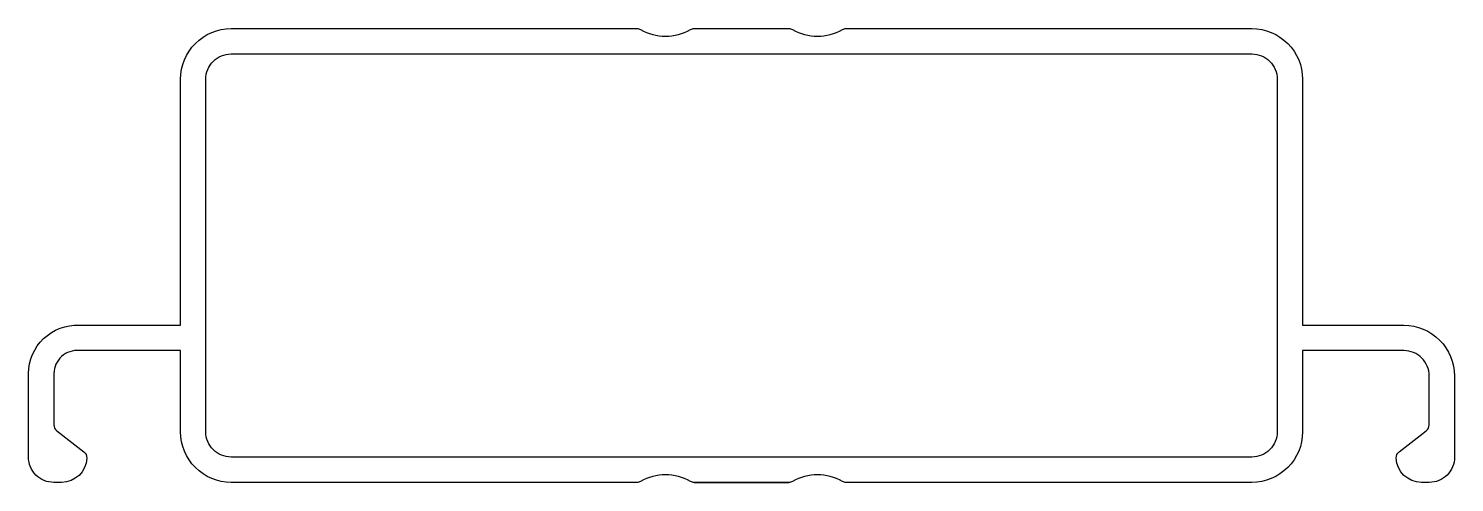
# Model space of a CAD drawing. Extents: x 490.9 to 547.2, y 152.6 to 170.5.
import ezdxf

# ---------------------------------------------------------------- set-up
doc = ezdxf.new("R2010")
doc.units = 0
doc.layers.get('0').update_dxf_attribs({"linetype": 'CONTINUOUS'})

msp = doc.modelspace()

# ---------------------------------------------------------------- linework, layer by layer
at = {"color": 0}
for points in [[(492.903, 157.765, 0.435412), (491.903, 156.865), (491.903, 154.839, 0.23194), (492.019, 154.602), (493.086, 153.775, -0.24205), (493.202, 153.527, -0.403043), (492.203, 152.565), (491.903, 152.565, -0.414214), (490.903, 153.565), (490.903, 156.865, -0.424695), (492.903, 158.765), (496.903, 158.765), (496.903, 168.465, -0.414214), (498.903, 170.465), (514.917, 170.465, -0.129841), (515.065, 170.426, 0.264135), (517.04, 170.426, -0.129841), (517.188, 170.465), (520.917, 170.465, -0.129841), (521.065, 170.426, 0.264135), (523.04, 170.426, -0.129841), (523.188, 170.465), (539.203, 170.465, -0.414214), (541.203, 168.465), (541.203, 158.765), (545.203, 158.765, -0.414214), (547.203, 156.765), (547.203, 153.565, -0.414214), (546.203, 152.565), (545.903, 152.565, -0.403043), (544.903, 153.527, -0.24205), (545.019, 153.775), (546.086, 154.602, 0.23194), (546.203, 154.839), (546.203, 156.765, 0.414214), (545.203, 157.765), (541.203, 157.765), (541.203, 154.565, -0.414214), (539.203, 152.565), (523.188, 152.565, -0.129841), (523.04, 152.604, 0.264135), (521.065, 152.604, -0.129841), (520.917, 152.565), (517.188, 152.565), (520.917, 152.565), (517.188, 152.565, -0.129841), (517.04, 152.604, 0.264135), (515.065, 152.604, -0.129841), (514.917, 152.565), (498.903, 152.565, -0.414214), (496.903, 154.565), (496.903, 157.765)], [(497.903, 168.465, -0.414214), (498.903, 169.465), (539.203, 169.465, -0.414214), (540.203, 168.465), (540.203, 154.565, -0.414214), (539.203, 153.565), (498.903, 153.565, -0.414214), (497.903, 154.565)]]:
    msp.add_lwpolyline(points, format="xyb", close=True, dxfattribs=at)

doc.saveas('drawing.dxf')
